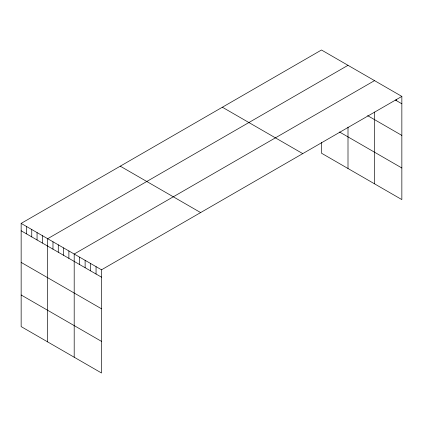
<?xml version="1.0" encoding="UTF-8"?>
<svg xmlns="http://www.w3.org/2000/svg" width="423" height="423" viewBox="0 0 423 423"><rect width="100%" height="100%" fill="white"/><g stroke="black" fill="none" stroke-linecap="round" stroke-linejoin="round"><path stroke-width="0.63" d="M401.85 96.402L101.515 269.8L101.515 372.996L21.15 326.598L21.15 223.397L321.485 50.004L401.85 96.402L401.85 199.603L321.485 153.2L321.485 142.451M348.002 65.316L47.672 238.709L47.672 341.911M374.524 80.624L74.194 254.022L74.194 357.224M395.294 99.997L401.85 103.788M367.629 115.648L401.85 135.408M339.516 131.997L401.85 167.984M222.371 107.225L302.741 153.623M120.259 166.176L200.629 212.579M21.15 223.397L101.515 269.8M21.15 230.784L101.515 277.181M21.15 262.403L101.515 308.801M21.15 294.979L101.515 341.377M396.383 99.4L396.383 100.632M374.524 112.042L374.524 183.825M348.002 127.122L348.002 168.513M96.053 266.643L96.053 274.025M90.585 263.487L90.585 270.873M85.123 260.33L85.123 267.717M79.656 257.179L79.656 264.56M68.886 250.961L68.886 258.342M63.582 247.899L63.582 255.281M58.279 244.832L58.279 252.219M52.975 241.771L52.975 249.158M42.369 235.648L42.369 243.029M37.06 232.587L37.06 239.968M31.757 229.525L31.757 236.906M26.453 226.458L26.453 233.845"/></g></svg>
